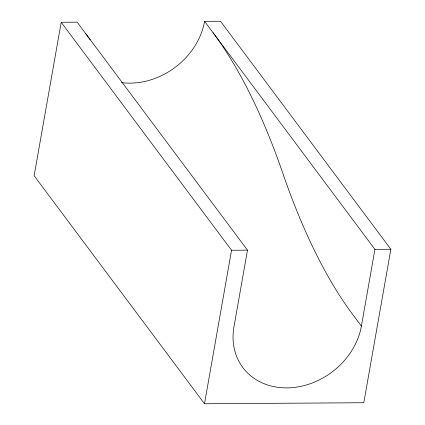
<?xml version="1.0" encoding="UTF-8"?>
<svg xmlns="http://www.w3.org/2000/svg" width="425" height="425" viewBox="0 0 425 425"><rect width="100%" height="100%" fill="white"/><g stroke="black" fill="none" stroke-linecap="round" stroke-linejoin="round"><path stroke-width="0.64" d="M204.579 21.351L374.924 249.353L361.393 326.097A68.51 57.04 -36.8 0 1 286.848 387.892A68.51 57.04 -36.8 0 1 233.952 326.905L247.483 250.166L77.137 22.164L61.205 22.265L34.143 175.748L204.489 403.75L363.795 402.735L390.857 249.252L220.511 21.25L204.579 21.351A68.51 57.04 -36.8 0 1 121.486 82.636M204.489 403.75L231.551 250.267L61.205 22.265M231.551 250.267L247.483 250.166M374.924 249.353L390.857 249.252M361.393 326.097L352.877 314.697A645.697 237.107 89.6 0 1 282.986 173.724A645.697 237.107 89.6 0 0 213.1 32.752M85.653 33.564A645.697 237.107 89.6 0 1 90.153 39.743"/></g></svg>
